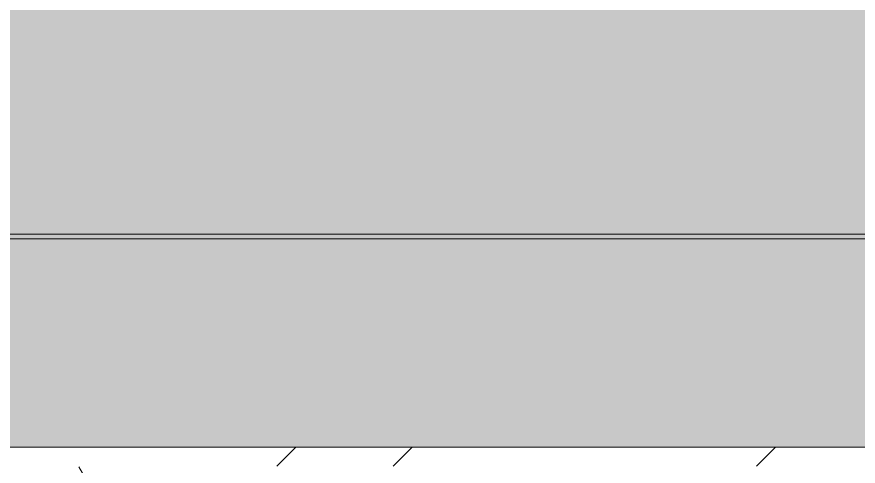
# Model space of a CAD drawing. Header units: inches. Extents: x -4169 to -1846, y 9706 to 12377.
# Drawn here: x -3789.84 to -3767.62, y 10345.59 to 10357.45 of the extents above; entities that cross this region are included whole.
import ezdxf

# ---------------------------------------------------------------- set-up
doc = ezdxf.new("R2010")
doc.units = ezdxf.units.IN
doc.header["$MEASUREMENT"] = 0
for name, color, linetype, lineweight in [('0-1', 7, 'Continuous', 5), ('0-2', 50, 'Continuous', 18), ('A-WALL', 113, 'Continuous', 18), ('A-WALL-PATT-4', 111, 'Continuous', 9), ('I-FURN-1', 250, 'Continuous', 9), ('I-FURN-3', 55, 'Continuous', 9)]:
    doc.layers.add(name, color=color, linetype=linetype, lineweight=lineweight)

# ---------------------------------------------------------------- blocks, each defined once
blk = doc.blocks.new('Entertainment_Center_14771 - Entertainment_Center_14771-1372851-ENLARGED RCP - 3RD FLOOR PLAN')
at = {"layer": 'I-FURN-3'}
for points in [[(13.996, -6), (36, -6), (36, 10), (18, 10), (18, 6), (-18, 6), (-18, 10), (-36, 10), (-36, -6), (13.217, -6)], [(24.472, -6.125), (36, -6.125), (36, -6), (-36, -6), (-36, -6.125), (19, -6.125)]]:
    blk.add_hatch(color=256, dxfattribs=at).paths.add_polyline_path(points, flags=0)
at = {"layer": 'I-FURN-1'}
for p, q in [((36, -6), (-36, -6)), ((36, -6), (-36, -6)), ((-36, -6.125), (36, -6.125))]:
    blk.add_line(p, q, dxfattribs=at)
blk = doc.blocks.new('CTR - 1st Phase - Unit Layouts_rvt-1-ENLARGED RCP - 3RD FLOOR PLAN')
at = {"layer": '0-2'}
blk.add_blockref('Entertainment_Center_14771 - Entertainment_Center_14771-1372851-ENLARGED RCP - 3RD FLOOR PLAN', (-3777.108, 10357.714), dxfattribs=at)

msp = doc.modelspace()

# ---------------------------------------------------------------- hatches: boundary and pattern name
at = {"layer": 'A-WALL-PATT-4'}
h = msp.add_hatch(dxfattribs=at)
h.set_pattern_fill('FP_2', color=256, style=0, pattern_type=2)
h.set_pattern_definition([(161.57, (0.32, 0.32), (-2.560496185, -0.000537386), [0, -18.214, 2.022, 0]), (18.43, (-0.32, 0.32), (-2.560496185, 0.000537386), [0, -18.214, 2.022, 0]), (108.43, (0.32, 0.32), (1.27922091, -6.400876726), [6.07, -14.166]), (71.57, (-0.32, 0.32), (1.27922091, 6.400876726), [6.07, -14.166])])
h.paths.add_polyline_path([(-3852.474, 10346.089), (-3501.424, 10346.089), (-3501.424, 10351.339), (-3504.674, 10351.339), (-3504.674, 10351.589), (-3852.474, 10351.589), (-3852.474, 10349.671)], flags=0)
h = msp.add_hatch(dxfattribs=at)
h.set_pattern_fill('FP_35', color=256, style=0, pattern_type=2)
h.set_pattern_definition([(45, (0, 0), (-6.335677, 6.335677), []), (45, (0, 9.6), (-6.335677, 6.335677), [])])
h.paths.add_polyline_path([(-3789.838, 10345.589), (-3665.204, 10345.589), (-3665.204, 10345.839), (-3661.704, 10345.839), (-3661.704, 10345.589), (-3530.627, 10345.589), (-3530.627, 10345.819), (-3525.127, 10345.823), (-3525.127, 10345.589), (-3501.424, 10345.589), (-3501.424, 10346.089), (-3852.474, 10346.089), (-3852.466, 10345.589), (-3801.844, 10345.589)], flags=0)
h = msp.add_hatch(dxfattribs=at)
h.set_pattern_fill('FP_1', color=256, style=0, pattern_type=2)
h.set_pattern_definition([(0, (0, 0), (20.48, 5.12), [0.845, -14.515, 0.845, -14.515, -81.92]), (0, (0, 0), (20.48, 5.12), [-30.72, 0.845, -29.875, 0.845, -14.515, -35.84]), (0, (0, 0), (20.48, 5.12), [-76.8, 0.845, -9.395, 0.845, -24.755]), (120, (7.68, 2.56), (-14.67405, 15.1762003), [0.845, -14.515, 0.845, -14.515, -81.92]), (120, (7.68, 2.56), (-14.67405, 15.1762003), [-30.72, 0.845, -29.875, 0.845, -14.515, -35.84]), (120, (7.68, 2.56), (-14.67405, 15.1762003), [-76.8, 0.845, -9.395, 0.845, -24.755]), (240, (10.24, 12.8), (-5.80595, -20.2962003), [0.845, -14.515, 0.845, -14.515, -81.92]), (240, (10.24, 12.8), (-5.80595, -20.2962003), [-30.72, 0.845, -29.875, 0.845, -14.515, -35.84]), (240, (10.24, 12.8), (-5.80595, -20.2962003), [-76.8, 0.845, -9.395, 0.845, -24.755])])
h.paths.add_polyline_path([(-3852.474, 10344.964), (-3835.61, 10344.964), (-3807.838, 10344.964), (-3807.838, 10345.089), (-3789.838, 10345.089), (-3789.838, 10344.964), (-3787.906, 10344.964), (-3787.906, 10345.589), (-3852.474, 10345.589)], flags=0)
h.paths.add_polyline_path([(-3501.424, 10344.964), (-3501.424, 10345.589), (-3661.704, 10345.589), (-3661.704, 10345.386), (-3665.179, 10345.389), (-3665.162, 10345.098), (-3661.704, 10345.1), (-3661.704, 10344.964), (-3530.627, 10344.964), (-3530.627, 10345.194), (-3525.127, 10345.198), (-3525.127, 10344.964), (-3503.674, 10344.964)], flags=0)
h.paths.add_polyline_path([(-3665.204, 10344.964), (-3665.204, 10345.589), (-3709.906, 10345.589), (-3709.906, 10344.964), (-3705.906, 10344.964), (-3705.906, 10345.089), (-3687.906, 10345.082), (-3687.906, 10344.964), (-3666.78, 10344.964)], flags=0)

# ---------------------------------------------------------------- linework, layer by layer
at = {"layer": 'A-WALL'}
msp.add_line((-3852.474, 10346.089), (-3501.424, 10346.089), dxfattribs=at)

# ---------------------------------------------------------------- block references
at = {"layer": '0-1'}
msp.add_blockref('CTR - 1st Phase - Unit Layouts_rvt-1-ENLARGED RCP - 3RD FLOOR PLAN', (0, 0), dxfattribs=at)

doc.saveas('drawing.dxf')
